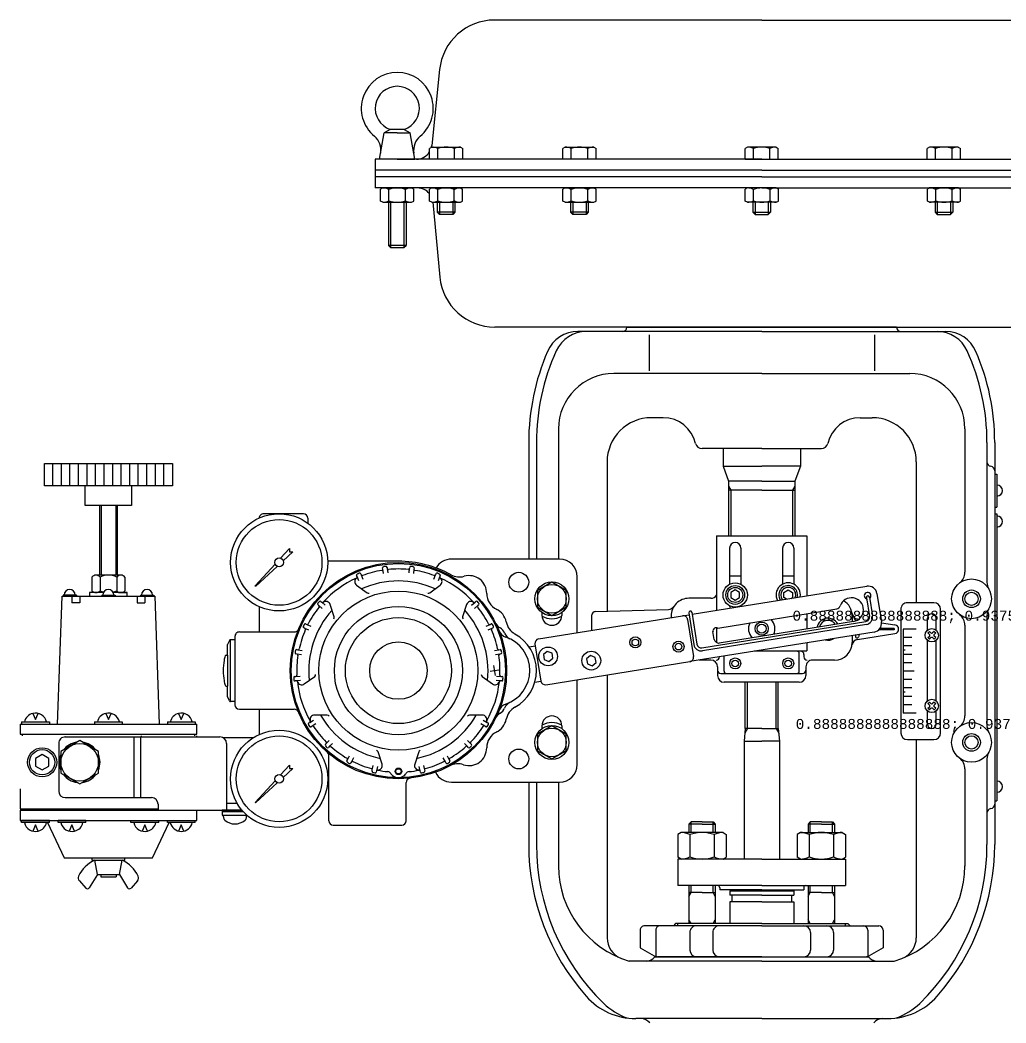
# Model space of a CAD drawing. Header units: millimetres. Extents: x -192235 to 515711, y 45168 to 947868.
# Drawn here: x 194078.7 to 194525.1, y 464499.5 to 464953.5 of the extents above; entities that cross this region are included whole.
import ezdxf

# ---------------------------------------------------------------- set-up
doc = ezdxf.new("R2010")
doc.units = ezdxf.units.MM
doc.header["$LTSCALE"] = 1000
doc.layers.add('YFM1P-短$0$M-CWTR-VAVE', color=2, linetype='Continuous')
doc.layers.add('YFM1P-短$0$M-PIPE-CHWR20', color=110, linetype='Continuous')
doc.styles.add('YFM1P-短$0$KANJI', font='MONOTXT', dxfattribs={"bigfont": 'BIGFONT'})

# ---------------------------------------------------------------- blocks, each defined once
blk = doc.blocks.new('YFM1P-短$0$0V100')
at = {"layer": 'YFM1P-短$0$M-CWTR-VAVE'}
for p, q in [((176, 677), (55.04, 677)), ((176, 677), (296.96, 677)), ((30.17, 654.57), (26.62, 620.28)), ((7.85, 627.51), (5.12, 626)), ((14.15, 627.51), (7.85, 627.51)), ((14.15, 627.51), (16.88, 626)), ((3, 614), (5.12, 626)), ((11, 626), (5.12, 626)), ((11, 626), (16.88, 626)), ((19, 614), (16.88, 626)), ((26.61, 619.5), (25.6, 618.92)), ((25.6, 614), (25.6, 618.92)), ((26.61, 619.5), (39.61, 619.5)), ((29.35, 614), (29.35, 618.86)), ((36.86, 614), (36.86, 618.86)), ((39.61, 619.5), (40.61, 618.92)), ((40.61, 614), (40.61, 618.92)), ((87, 619.5), (85.99, 618.92)), ((85.99, 614), (85.99, 618.92)), ((87, 619.5), (100, 619.5)), ((89.75, 614), (89.75, 618.86)), ((97.25, 614), (97.25, 618.86)), ((100, 619.5), (101.01, 618.92)), ((101.01, 614), (101.01, 618.92)), ((169.5, 619.5), (168.49, 618.92)), ((168.49, 614), (168.49, 618.92)), ((182.5, 619.5), (169.5, 619.5)), ((172.25, 614), (172.25, 618.86)), ((179.75, 614), (179.75, 618.86)), ((182.5, 619.5), (183.51, 618.92)), ((183.51, 614), (183.51, 618.92)), ((252, 619.5), (250.99, 618.92)), ((250.99, 614), (250.99, 618.92)), ((265, 619.5), (252, 619.5)), ((254.75, 614), (254.75, 618.86)), ((262.25, 614), (262.25, 618.86)), ((265, 619.5), (266.01, 618.92)), ((266.01, 614), (266.01, 618.92)), ((1, 614), (1, 609)), ((176, 614), (1, 614)), ((11, 614), (3, 614)), ((18.51, 614), (3.49, 614)), ((11, 614), (19, 614)), ((40.61, 614), (25.6, 614)), ((101.01, 614), (85.99, 614)), ((168.49, 614), (183.51, 614)), ((176, 614), (351, 614)), ((250.99, 614), (266.01, 614)), ((176, 609), (1, 609)), ((176, 609), (1, 609)), ((1, 609), (1, 606)), ((176, 609), (351, 609)), ((176, 609), (351, 609)), ((176, 606), (1, 606)), ((1, 606), (1, 601)), ((176, 606), (351, 606)), ((176, 601), (1, 601)), ((4.47, 601), (3.47, 600.42)), ((3.47, 595.08), (3.47, 600.42)), ((4.47, 601), (17.47, 601)), ((7.22, 595.14), (7.22, 600.36)), ((14.73, 595.14), (14.73, 600.36)), ((17.47, 601), (18.48, 600.42)), ((18.48, 595.08), (18.48, 600.42)), ((26.58, 601), (25.57, 600.42)), ((25.57, 595.08), (25.57, 600.42)), ((26.58, 601), (39.58, 601)), ((29.33, 595.14), (29.33, 600.36)), ((36.83, 595.14), (36.83, 600.36)), ((39.58, 601), (40.59, 600.42)), ((40.59, 595.08), (40.59, 600.42)), ((86.97, 601), (85.97, 600.42)), ((85.97, 595.08), (85.97, 600.42)), ((86.97, 601), (99.97, 601)), ((89.72, 595.14), (89.72, 600.36)), ((97.23, 595.14), (97.23, 600.36)), ((99.97, 601), (100.98, 600.42)), ((100.98, 595.08), (100.98, 600.42)), ((169.53, 601), (168.52, 600.42)), ((168.52, 595.08), (168.52, 600.42)), ((182.53, 601), (169.53, 601)), ((172.27, 595.14), (172.27, 600.36)), ((176, 601), (351, 601)), ((179.78, 595.14), (179.78, 600.36)), ((182.53, 601), (183.53, 600.42)), ((183.53, 595.08), (183.53, 600.42)), ((252.03, 601), (251.02, 600.42)), ((251.02, 595.08), (251.02, 600.42)), ((265.03, 601), (252.03, 601)), ((254.77, 595.14), (254.77, 600.36)), ((262.28, 595.14), (262.28, 600.36)), ((265.03, 601), (266.03, 600.42)), ((266.03, 595.08), (266.03, 600.42)), ((4.47, 594.5), (3.47, 595.08)), ((17.47, 594.5), (18.48, 595.08)), ((26.58, 594.5), (25.57, 595.08)), ((39.58, 594.5), (40.59, 595.08)), ((86.97, 594.5), (85.97, 595.08)), ((99.97, 594.5), (100.98, 595.08)), ((169.53, 594.5), (168.52, 595.08)), ((182.53, 594.5), (183.53, 595.08)), ((252.03, 594.5), (251.02, 595.08)), ((265.03, 594.5), (266.03, 595.08)), ((4.47, 594.5), (17.47, 594.5)), ((7, 594.5), (7, 575)), ((8, 594.5), (8, 574)), ((14, 594.5), (14, 574)), ((15, 594.5), (15, 575)), ((26.58, 594.5), (39.58, 594.5)), ((27.07, 594.5), (30.3, 560.63)), ((29.11, 594.5), (29.11, 590)), ((30.11, 594.5), (30.11, 589)), ((36.11, 594.5), (36.11, 589)), ((37.11, 594.5), (37.11, 590)), ((86.97, 594.5), (99.97, 594.5)), ((89.5, 594.5), (89.5, 590)), ((90.5, 594.5), (90.5, 589)), ((96.5, 594.5), (96.5, 589)), ((97.5, 594.5), (97.5, 590)), ((182.53, 594.5), (169.53, 594.5)), ((172, 594.5), (172, 590)), ((173, 594.5), (173, 589)), ((179, 594.5), (179, 589)), ((180, 594.5), (180, 590)), ((265.03, 594.5), (252.03, 594.5)), ((254.5, 594.5), (254.5, 590)), ((255.5, 594.5), (255.5, 589)), ((261.5, 594.5), (261.5, 589)), ((262.5, 594.5), (262.5, 590)), ((37.11, 590), (29.11, 590)), ((30.11, 589), (29.11, 590)), ((36.11, 589), (30.11, 589)), ((37.11, 590), (36.11, 589)), ((97.5, 590), (89.5, 590)), ((90.5, 589), (89.5, 590)), ((96.5, 589), (90.5, 589)), ((97.5, 590), (96.5, 589)), ((172, 590), (173, 589)), ((172, 590), (180, 590)), ((173, 589), (179, 589)), ((179, 589), (180, 590)), ((254.5, 590), (255.5, 589)), ((254.5, 590), (262.5, 590)), ((255.5, 589), (261.5, 589)), ((261.5, 589), (262.5, 590)), ((7, 575), (8, 574)), ((15, 575), (7, 575)), ((8, 574), (14, 574)), ((14, 574), (15, 575)), ((176, 538), (55.19, 538)), ((176, 536), (92.79, 536)), ((115, 538), (176, 538)), ((176, 538), (296.81, 538)), ((237, 538), (176, 538)), ((176, 536), (259.21, 536)), ((125, 534.5), (125, 518.24)), ((227, 534.5), (227, 518.24)), ((176, 517), (109, 517)), ((176, 517), (243, 517)), ((131.45, 497), (126, 497)), ((220.55, 497), (226, 497)), ((84, 492), (84, 433)), ((268, 492), (268, 427)), ((70.5, 485.82), (70.5, 433)), ((74, 485.82), (74, 433)), ((278, 485.82), (278, 422.48)), ((281.5, 485.82), (281.5, 303.74)), ((176, 483), (149, 483)), ((158.5, 483), (158.5, 475.12)), ((176, 483), (203, 483)), ((193.5, 483), (193.5, 475.12)), ((106, 477), (106, 409.44)), ((246, 477), (246, 413.25)), ((-148.8, 466.2), (-148.8, 476.2)), ((-148.8, 476.2), (-90.8, 476.2)), ((-144.93, 466.2), (-144.93, 476.2)), ((-141.06, 466.2), (-141.06, 476.2)), ((-137.2, 466.2), (-137.2, 476.2)), ((-133.33, 466.2), (-133.33, 476.2)), ((-129.46, 466.2), (-129.46, 476.2)), ((-125.6, 466.2), (-125.6, 476.2)), ((-121.73, 466.2), (-121.73, 476.2)), ((-117.86, 466.2), (-117.86, 476.2)), ((-114, 466.2), (-114, 476.2)), ((-110.13, 466.2), (-110.13, 476.2)), ((-106.26, 466.2), (-106.26, 476.2)), ((-102.4, 466.2), (-102.4, 476.2)), ((-98.53, 466.2), (-98.53, 476.2)), ((-94.66, 466.2), (-94.66, 476.2)), ((-90.8, 476.2), (-90.8, 466.2)), ((158.5, 475.12), (176, 475.12)), ((158.5, 475.12), (161, 468.25)), ((193.5, 475.12), (176, 475.12)), ((193.5, 475.12), (191, 468.25)), ((176, 468.25), (161, 468.25)), ((161, 468.25), (161, 443.5)), ((176, 468.25), (191, 468.25)), ((191, 468.25), (191, 443.5)), ((281.5, 471.5), (282.5, 471.5)), ((282.5, 471.5), (282.5, 456.5)), ((-130.3, 466.2), (-148.8, 466.2)), ((-130.3, 457.2), (-130.3, 466.2)), ((-109.3, 466.2), (-130.3, 466.2)), ((-90.8, 466.2), (-109.3, 466.2)), ((-109.3, 466.2), (-109.3, 457.2)), ((161, 465.98), (162, 464.25)), ((176, 464.25), (161, 464.25)), ((162, 464.25), (162, 443.5)), ((176, 464.25), (191, 464.25)), ((191, 465.98), (190, 464.25)), ((190, 464.25), (190, 443.5)), ((-109.3, 457.2), (-130.3, 457.2)), ((-123.8, 457.2), (-123.8, 425.7)), ((-123.12, 457.2), (-123.12, 425.7)), ((-116.47, 457.2), (-116.47, 425.7)), ((-115.8, 457.2), (-115.8, 425.7)), ((281.5, 456.5), (282.5, 456.5)), ((-31.5, 453.5), (-49.5, 453.5)), ((-29.5, 451.5), (-29.5, 449.25)), ((281.5, 453.5), (282.5, 453.5)), ((282.5, 453.5), (282.5, 323.5)), ((155.5, 443.5), (196.5, 443.5)), ((155.5, 443.5), (155.5, 409.77)), ((196.5, 443.5), (196.5, 416.36)), ((-41.82, 433.38), (-37.77, 437.76)), ((-36.24, 436.23), (-40.62, 432.18)), ((-37.77, 437.76), (-37.79, 436.21)), ((-37.79, 436.21), (-36.24, 436.23)), ((161.45, 438), (161.45, 421.62)), ((166.55, 438), (166.55, 421.62)), ((185.45, 438), (185.45, 421.62)), ((190.55, 438), (190.55, 421.62)), ((11.5, 432), (-20.51, 432)), ((84.5, 433), (35.5, 433)), ((-53.41, 420.83), (-44.32, 430.67)), ((-43.33, 429.68), (-53.17, 420.59)), ((4.44, 428.45), (4.37, 428.96)), ((4.7, 426.47), (4.44, 428.45)), ((6.36, 429.23), (6.42, 428.71)), ((6.42, 428.71), (6.69, 426.73)), ((16.31, 426.73), (16.58, 428.71)), ((16.58, 428.71), (16.64, 429.23)), ((18.56, 428.45), (18.3, 426.47)), ((18.63, 428.96), (18.56, 428.45)), ((-127.3, 424.82), (-127.3, 418.67)), ((-114.17, 425.7), (-125.42, 425.7)), ((-123.55, 424.82), (-123.55, 418.67)), ((-116.04, 424.82), (-116.04, 418.67)), ((-112.29, 424.82), (-112.29, 418.67)), ((-7.21, 425.06), (-7.41, 425.54)), ((-6.44, 423.21), (-7.21, 425.06)), ((-5.56, 426.3), (-5.36, 425.82)), ((-5.36, 425.82), (-4.6, 423.97)), ((27.6, 423.97), (28.36, 425.82)), ((28.36, 425.82), (28.56, 426.3)), ((30.21, 425.06), (29.45, 423.21)), ((30.41, 425.54), (30.21, 425.06)), ((81, 422.51), (74.5, 418.75)), ((87.5, 418.75), (81, 422.51)), ((92.5, 399.66), (92.5, 425)), ((166.55, 425.25), (161.45, 425.25)), ((190.55, 425.25), (185.45, 425.25)), ((-128.3, 417.8), (-128.3, 416.2)), ((-124.3, 417.8), (-128.3, 417.8)), ((-124.3, 417.8), (-128.3, 417.8)), ((-122.04, 417.8), (-125.42, 417.8)), ((-122.04, 417.8), (-124.3, 417.8)), ((-114.17, 417.8), (-117.55, 417.8)), ((-115.3, 417.8), (-117.55, 417.8)), ((-115.3, 417.8), (-111.3, 417.8)), ((-111.3, 417.8), (-115.3, 417.8)), ((-111.3, 416.2), (-111.3, 417.8)), ((-53.17, 420.59), (-53.41, 420.83)), ((-7.43, 421.14), (-2.7, 417.7)), ((25.7, 417.7), (30.43, 421.14)), ((74.5, 418.75), (74.5, 411.25)), ((87.5, 411.25), (87.5, 418.75)), ((144.49, 408.01), (223.58, 420.7)), ((164, 419.06), (162, 417.9)), ((162, 417.9), (162, 415.59)), ((166, 417.9), (164, 419.06)), ((166, 415.59), (166, 417.9)), ((186, 417.9), (188, 419.06)), ((186, 415.59), (186, 417.9)), ((188, 419.06), (190, 417.9)), ((190, 417.9), (190, 415.59)), ((-142.8, 358.3), (-140.8, 416.2)), ((-140.8, 416.2), (-119.8, 416.2)), ((-140.8, 416.2), (-119.8, 416.2)), ((-140.3, 416.7), (-140.3, 416.2)), ((-134.3, 416.7), (-140.3, 416.7)), ((-136.31, 416.2), (-136.31, 413.2)), ((-132.77, 413.2), (-136.31, 413.2)), ((-134.3, 416.7), (-134.3, 416.2)), ((-132.77, 416.2), (-132.77, 413.2)), ((-127.3, 416.2), (-119.8, 416.2)), ((-127.3, 416.2), (-119.8, 416.2)), ((-122.8, 416.7), (-122.8, 416.2)), ((-122.8, 416.7), (-116.8, 416.7)), ((-119.8, 416.2), (-112.3, 416.2)), ((-119.8, 416.2), (-112.3, 416.2)), ((-116.8, 416.7), (-116.8, 416.2)), ((-112.3, 416.2), (-98.8, 416.2)), ((-106.82, 416.2), (-106.82, 413.2)), ((-106.82, 413.2), (-103.28, 413.2)), ((-105.3, 416.7), (-99.3, 416.7)), ((-105.3, 416.7), (-105.3, 416.2)), ((-103.28, 416.2), (-103.28, 413.2)), ((-99.3, 416.7), (-99.3, 416.2)), ((-98.8, 416.2), (-96.8, 358.3)), ((-23.59, 413.78), (-23.19, 413.44)), ((-23.19, 413.44), (-21.67, 412.15)), ((44.67, 412.15), (46.19, 413.44)), ((46.19, 413.44), (46.59, 413.78)), ((153, 415.25), (143, 415.25)), ((162, 415.59), (164, 414.44)), ((164, 414.44), (166, 415.59)), ((187.25, 414.87), (186, 415.59)), ((189.32, 415.2), (190, 415.59)), ((223.42, 415.81), (223.21, 415.11)), ((223.4, 415.51), (224.76, 407.02)), ((224.78, 415.73), (226.14, 407.24)), ((228.16, 417.39), (230.22, 404.55)), ((254, 413.25), (242, 413.25)), ((-51.5, 411.43), (-51.5, 400)), ((-24.49, 411.92), (-24.89, 412.26)), ((-22.97, 410.62), (-24.49, 411.92)), ((-17.59, 406.88), (-19.4, 412.44)), ((42.4, 412.44), (40.59, 406.88)), ((47.49, 411.92), (45.97, 410.62)), ((47.89, 412.26), (47.49, 411.92)), ((74.5, 411.25), (81, 407.49)), ((76.5, 408.75), (76.5, 407.5)), ((81, 407.49), (87.5, 411.25)), ((85.5, 408.75), (85.5, 407.5)), ((100.94, 409.3), (133.84, 410.22)), ((142.96, 408.67), (145.28, 394.26)), ((144.35, 408.89), (146.66, 394.48)), ((156.12, 401.77), (210, 410.42)), ((239, 410.25), (239, 354.25)), ((257, 354.25), (257, 410.25)), ((74.98, 396.85), (140.14, 407.31)), ((99, 407.31), (99, 400.7)), ((135, 407.25), (135, 406.48)), ((140.18, 407.32), (143.11, 407.78)), ((142.44, 405.65), (145.13, 388.87)), ((148.95, 392.82), (223.16, 404.74)), ((217.6, 404.75), (156.81, 394.99)), ((196.5, 408.25), (196.5, 401.37)), ((217, 407.25), (217, 404.66)), ((219.42, 405.87), (219.96, 405.79)), ((230.26, 404.17), (236.31, 403.23)), ((251, 400.74), (251, 406.25)), ((255, 400.74), (255, 406.25)), ((278, 407.52), (278, 357.48)), ((-60.5, 400), (-35.62, 400)), ((-30.88, 401.6), (-31.35, 401.83)), ((-29.07, 400.74), (-30.88, 401.6)), ((-30.49, 403.64), (-30.02, 403.41)), ((-30.02, 403.41), (-28.21, 402.55)), ((51.21, 402.55), (53.02, 403.41)), ((53.88, 401.6), (52.07, 400.74)), ((53.02, 403.41), (53.49, 403.64)), ((54.35, 401.83), (53.88, 401.6)), ((226.91, 399.97), (143.47, 386.57)), ((223.42, 403.36), (149.17, 391.44)), ((154.52, 396.65), (153.94, 400.21)), ((155.5, 401.94), (155.5, 395.23)), ((236, 400.95), (229, 400.95)), ((236, 401.55), (229.49, 401.55)), ((236, 401.55), (236, 400.95)), ((240, 401.25), (240, 363.25)), ((246, 401.25), (240, 401.25)), ((251.23, 399.56), (251.94, 400.27)), ((251.23, 399.56), (251.94, 398.85)), ((251.94, 400.27), (252.65, 399.56)), ((254.06, 400.27), (253.35, 399.56)), ((254.06, 400.27), (254.77, 399.56)), ((254.77, 399.56), (254.06, 398.85)), ((268, 403), (268, 362)), ((-64.93, 396.2), (-65.8, 394.25)), ((-64.63, 396.12), (-64.63, 368.86)), ((-62.5, 396.5), (-64.47, 396.5)), ((-62.5, 398), (-62.5, 367)), ((-62.5, 396.5), (-62.5, 368.5)), ((196.5, 395.08), (196.5, 391.5)), ((217, 398.38), (217, 395.25)), ((218.63, 398.64), (218.45, 398.2)), ((219.42, 396.63), (236.31, 399.27)), ((220.1, 398.87), (219.8, 397.82)), ((244, 397.45), (240, 397.45)), ((251, 368.74), (251, 396.26)), ((251.23, 397.44), (251.94, 398.15)), ((251.94, 396.73), (251.23, 397.44)), ((251.94, 396.73), (252.65, 397.44)), ((254.06, 396.73), (253.35, 397.44)), ((254.77, 397.44), (254.06, 398.15)), ((254.77, 397.44), (254.06, 396.73)), ((255, 368.74), (255, 396.26)), ((-65.8, 389.5), (-65.8, 394.25)), ((-34.53, 392.05), (-34.01, 391.95)), ((-34.01, 391.95), (-32.05, 391.59)), ((55.05, 391.59), (57.02, 391.95)), ((57.02, 391.95), (57.53, 392.05)), ((73.48, 393.57), (70.75, 393.13)), ((73.32, 394.56), (76.02, 377.77)), ((78.92, 391.21), (77.13, 389.75)), ((81.08, 390.39), (78.92, 391.21)), ((194.5, 391.25), (172.61, 391.25)), ((174.16, 391.5), (196.5, 391.5)), ((244, 393.65), (240, 393.65)), ((241, 391.75), (240, 391.75)), ((-66.51, 389.5), (-65.8, 389.5)), ((-65.8, 389.5), (-65.8, 375.5)), ((-34.38, 389.99), (-34.89, 390.08)), ((-32.41, 389.62), (-34.38, 389.99)), ((57.38, 389.99), (55.42, 389.62)), ((57.89, 390.08), (57.38, 389.99)), ((77.13, 389.75), (77.5, 387.47)), ((77.5, 387.47), (79.65, 386.65)), ((78.31, 376.11), (143.47, 386.57)), ((79.65, 386.65), (81.45, 388.11)), ((81.45, 388.11), (81.08, 390.39)), ((98.47, 389.29), (96.68, 387.83)), ((96.68, 387.83), (97.05, 385.55)), ((100.63, 388.46), (98.47, 389.29)), ((99.21, 384.72), (101, 386.18)), ((101, 386.18), (100.63, 388.46)), ((153, 387.25), (147.69, 387.25)), ((159, 382.25), (159, 389.06)), ((193, 382.25), (193, 390.25)), ((195.13, 389.75), (195.13, 388.75)), ((209, 387.25), (199, 387.25)), ((244, 389.85), (240, 389.85)), ((244, 386.05), (240, 386.05)), ((53.06, 382.19), (56.99, 382.82)), ((54.63, 384.82), (55.35, 380.31)), ((97.05, 385.55), (99.21, 384.72)), ((156, 384.25), (156, 380.25)), ((196, 384.25), (196, 380.25)), ((245, 382.25), (240, 382.25)), ((-35.43, 379.81), (-34.91, 379.85)), ((-34.75, 377.86), (-35.27, 377.81)), ((-34.91, 379.85), (-32.92, 380.01)), ((-32.76, 378.01), (-34.75, 377.86)), ((-31.1, 376.44), (-26.37, 379.87)), ((49.37, 379.87), (54.1, 376.44)), ((57.75, 377.86), (55.76, 378.01)), ((55.92, 380.01), (57.91, 379.85)), ((58.27, 377.81), (57.75, 377.86)), ((57.91, 379.85), (58.43, 379.81)), ((73.28, 377.33), (76.02, 377.77)), ((92.5, 340), (92.5, 378.39)), ((106, 380.56), (106, 261.58)), ((157.5, 381.25), (194.5, 381.25)), ((193, 377.25), (159, 377.25)), ((168.5, 356.25), (168.5, 377.25)), ((169.5, 356.25), (169.5, 377.25)), ((182.5, 356.25), (182.5, 377.25)), ((183.5, 356.25), (183.5, 377.25)), ((244, 378.45), (240, 378.45)), ((-66.51, 375.5), (-65.8, 375.5)), ((-65.8, 370.75), (-65.8, 375.5)), ((244, 374.65), (240, 374.65)), ((241, 372.75), (240, 372.75)), ((-64.93, 368.8), (-65.8, 370.75)), ((-62.5, 368.5), (-64.47, 368.5)), ((-62.5, 368.5), (-64.47, 368.5)), ((244, 370.85), (240, 370.85)), ((251.23, 367.56), (251.94, 368.27)), ((251.94, 368.27), (252.65, 367.56)), ((254.06, 368.27), (253.35, 367.56)), ((254.06, 368.27), (254.77, 367.56)), ((-60.5, 365), (-35.62, 365)), ((-51.5, 365), (-51.5, 353.57)), ((244, 367.05), (240, 367.05)), ((246, 363.25), (240, 363.25)), ((251, 358.25), (251, 364.26)), ((251.23, 367.56), (251.94, 366.85)), ((251.23, 365.44), (251.94, 366.15)), ((251.94, 364.73), (251.23, 365.44)), ((251.94, 364.73), (252.65, 365.44)), ((254.06, 364.73), (253.35, 365.44)), ((254.77, 367.56), (254.06, 366.85)), ((254.77, 365.44), (254.06, 366.15)), ((254.77, 365.44), (254.06, 364.73)), ((255, 358.25), (255, 364.26)), ((-159.1, 359.3), (-159.1, 358.3)), ((-159.1, 359.3), (-157.8, 359.3)), ((-157.8, 359.3), (-147.8, 359.3)), ((-154.01, 363.15), (-152.8, 360.33)), ((-152.8, 360.33), (-151.58, 363.15)), ((-147.8, 359.3), (-146.5, 359.3)), ((-146.5, 359.3), (-146.5, 358.3)), ((-126.1, 359.3), (-126.1, 358.3)), ((-126.1, 359.3), (-124.8, 359.3)), ((-124.8, 359.3), (-114.8, 359.3)), ((-121.01, 363.15), (-119.8, 360.33)), ((-119.8, 360.33), (-118.58, 363.15)), ((-114.8, 359.3), (-113.5, 359.3)), ((-113.5, 359.3), (-113.5, 358.3)), ((-93.1, 359.3), (-93.1, 358.3)), ((-93.1, 359.3), (-91.8, 359.3)), ((-91.8, 359.3), (-81.8, 359.3)), ((-88.01, 363.15), (-86.8, 360.33)), ((-86.8, 360.33), (-85.58, 363.15)), ((-81.8, 359.3), (-80.5, 359.3)), ((-80.5, 359.3), (-80.5, 358.3)), ((-29.09, 358.8), (-28.65, 359.07)), ((-28.65, 359.07), (-26.95, 360.11)), ((-20.68, 362.36), (-26.53, 362.36)), ((49.53, 362.36), (43.68, 362.36)), ((49.95, 360.11), (51.65, 359.07)), ((51.65, 359.07), (52.09, 358.8)), ((-159.8, 358.3), (-159.8, 353.7)), ((-159.8, 358.3), (-79.8, 358.3)), ((-159.1, 358.3), (-146.5, 358.3)), ((-126.1, 358.3), (-113.5, 358.3)), ((-93.1, 358.3), (-80.5, 358.3)), ((-79.8, 353.7), (-79.8, 358.3)), ((-27.6, 357.36), (-28.05, 357.09)), ((-25.9, 358.41), (-27.6, 357.36)), ((50.6, 357.36), (48.9, 358.41)), ((51.05, 357.09), (50.6, 357.36)), ((81, 357.51), (74.5, 353.75)), ((76.5, 357.5), (76.5, 356.25)), ((87.5, 353.75), (81, 357.51)), ((85.5, 357.5), (85.5, 356.25)), ((168.5, 356.25), (168, 350.54)), ((169.5, 356.25), (168.32, 354.21)), ((176, 356.25), (168.5, 356.25)), ((176, 356.25), (183.5, 356.25)), ((182.5, 356.25), (183.68, 354.21)), ((183.5, 356.25), (184, 350.54)), ((-159.8, 353.7), (-79.8, 353.7)), ((-158.8, 353.7), (-158.8, 353)), ((-132.8, 350.81), (-141.3, 345.91)), ((-139.3, 352.5), (-69.3, 352.5)), ((-124.3, 345.91), (-132.8, 350.81)), ((-108.34, 352.5), (-108.34, 325)), ((-105.34, 352.5), (-105.34, 325)), ((-104.8, 352.5), (-104.8, 353)), ((-80.8, 353.7), (-80.8, 353)), ((-79.8, 352.5), (-79.8, 353)), ((-54.41, 352), (-67.64, 352)), ((-21.22, 349.48), (-19.84, 350.93)), ((42.84, 350.93), (44.22, 349.48)), ((74.5, 353.75), (74.5, 346.25)), ((87.5, 346.25), (87.5, 353.75)), ((168, 350.54), (176, 350.54)), ((168, 350.54), (168, 297.2)), ((184, 350.54), (176, 350.54)), ((184, 350.54), (184, 297.2)), ((242, 351.25), (254, 351.25)), ((246, 351.25), (246, 261.56)), ((-142.3, 349.5), (-142.3, 328)), ((-141.3, 345.91), (-141.3, 336.09)), ((-124.3, 336.09), (-124.3, 345.91)), ((-66.3, 349.5), (-66.3, 319.3)), ((-21.58, 349.1), (-21.22, 349.48)), ((-19.77, 348.1), (-20.12, 347.72)), ((-18.39, 349.55), (-19.77, 348.1)), ((4.1, 340.11), (2.29, 345.67)), ((20.71, 345.67), (18.9, 340.11)), ((42.77, 348.1), (41.39, 349.55)), ((43.12, 347.72), (42.77, 348.1)), ((44.22, 349.48), (44.58, 349.1)), ((74.5, 346.25), (81, 342.49)), ((81, 342.49), (87.5, 346.25)), ((-149.8, 344.46), (-152.8, 342.73)), ((-152.8, 342.73), (-152.8, 339.27)), ((-146.8, 342.73), (-149.8, 344.46)), ((-146.8, 339.27), (-146.8, 342.73)), ((-20, 314.5), (-20, 344.05)), ((-11.8, 341.68), (-11.55, 342.13)), ((-11.55, 342.13), (-10.6, 343.89)), ((-9.8, 341.18), (-10.05, 340.72)), ((-8.84, 342.94), (-9.8, 341.18)), ((32.8, 341.18), (31.84, 342.94)), ((33.05, 340.72), (32.8, 341.18)), ((33.6, 343.89), (34.55, 342.13)), ((34.55, 342.13), (34.8, 341.68)), ((278, 342.52), (278, 303.74)), ((-152.8, 339.27), (-149.8, 337.54)), ((-149.8, 337.54), (-146.8, 339.27)), ((-141.3, 336.09), (-132.8, 331.19)), ((-132.8, 331.19), (-124.3, 336.09)), ((-41.82, 335.38), (-37.77, 339.76)), ((-36.24, 338.23), (-40.62, 334.18)), ((-37.77, 339.76), (-37.79, 338.21)), ((-37.79, 338.21), (-36.24, 338.23)), ((-0.44, 337.03), (-0.32, 337.54)), ((-0.32, 337.54), (0.15, 339.48)), ((1.62, 337.07), (1.5, 336.57)), ((2.09, 339.02), (1.62, 337.07)), ((21.38, 337.07), (20.91, 339.02)), ((21.5, 336.57), (21.38, 337.07)), ((22.85, 339.48), (23.32, 337.54)), ((23.32, 337.54), (23.44, 337.03)), ((268, 338), (268, 294.04)), ((-53.41, 322.83), (-44.32, 332.67)), ((-43.33, 331.68), (-53.17, 322.59)), ((15, 314.5), (15, 331.8)), ((35.5, 332), (84.5, 332)), ((70.5, 332), (70.5, 303.74)), ((74, 332), (74, 303.74)), ((84, 332), (84, 294.04)), ((-159.8, 329), (-159.8, 320)), ((-139.3, 325), (-100.3, 325)), ((-66.3, 322.5), (-61.55, 322.5)), ((-53.17, 322.59), (-53.41, 322.83)), ((281.5, 323.5), (282.5, 323.5)), ((-159.8, 320), (-158.8, 320)), ((-159.8, 319.3), (-158.8, 319.3)), ((-159.8, 319.3), (-159.8, 314.7)), ((-158.8, 320), (-158.8, 319.3)), ((-158.8, 320), (-97.3, 320)), ((-158.8, 319.3), (-97.3, 319.3)), ((-97.3, 322), (-97.3, 319.3)), ((-97.3, 319.3), (-59.47, 319.3)), ((-79.8, 314.7), (-79.8, 319.3)), ((-59.3, 319.3), (-68.25, 319.3)), ((-68.25, 319.3), (-68.25, 318.5)), ((-58.59, 318.5), (-68.25, 318.5)), ((-68.25, 318.5), (-68.25, 317)), ((-159.8, 314.7), (-156.88, 314.7)), ((-146.5, 314.7), (-159.1, 314.7)), ((-159.1, 313.7), (-159.1, 314.7)), ((-157.8, 313.7), (-159.1, 313.7)), ((-146.5, 313.7), (-157.8, 313.7)), ((-156.88, 314.7), (-147.8, 314.7)), ((-147.8, 314.7), (-79.8, 314.7)), ((-147.33, 313.7), (-147.8, 313.7)), ((-147.33, 313.7), (-139.8, 297.7)), ((-146.5, 313.7), (-146.5, 314.7)), ((-143.3, 314.7), (-140.38, 314.7)), ((-142.6, 313.7), (-142.6, 314.7)), ((-130, 314.7), (-142.6, 314.7)), ((-141.3, 313.7), (-142.6, 313.7)), ((-131.3, 313.7), (-141.3, 313.7)), ((-140.38, 314.7), (-131.3, 314.7)), ((-130, 313.7), (-131.3, 313.7)), ((-130, 313.7), (-130, 314.7)), ((-109.6, 313.7), (-109.6, 314.7)), ((-108.3, 313.7), (-109.6, 313.7)), ((-98.3, 313.7), (-108.3, 313.7)), ((-99.8, 297.7), (-92.27, 313.7)), ((-97, 313.7), (-98.3, 313.7)), ((-97, 313.7), (-97, 314.7)), ((-93.1, 313.7), (-93.1, 314.7)), ((-91.8, 313.7), (-93.1, 313.7)), ((-81.8, 313.7), (-91.8, 313.7)), ((-80.5, 313.7), (-81.8, 313.7)), ((-80.5, 313.7), (-80.5, 314.7)), ((-68.25, 317), (-57.05, 317)), ((-67.75, 316.32), (-67.75, 317)), ((-57.25, 316.32), (-57.25, 316.97)), ((144, 314), (143, 313)), ((144, 309.2), (144, 314)), ((149, 314), (144, 314)), ((149, 314), (154, 314)), ((154, 309.2), (154, 314)), ((154, 314), (155, 313)), ((198, 314), (197, 313)), ((198, 309.2), (198, 314)), ((203, 314), (198, 314)), ((203, 314), (208, 314)), ((208, 309.2), (208, 314)), ((208, 314), (209, 313)), ((-152.8, 312.67), (-154.01, 309.85)), ((-151.58, 309.85), (-152.8, 312.67)), ((-136.3, 312.67), (-137.51, 309.85)), ((-135.08, 309.85), (-136.3, 312.67)), ((-103.3, 312.67), (-104.51, 309.85)), ((-102.08, 309.85), (-103.3, 312.67)), ((-86.8, 312.67), (-88.01, 309.85)), ((-85.58, 309.85), (-86.8, 312.67)), ((-18, 312.5), (13, 312.5)), ((139.5, 309.2), (138.03, 308.35)), ((158.5, 309.2), (139.5, 309.2)), ((143, 313), (143, 309.2)), ((149, 313), (143, 313)), ((149, 313), (155, 313)), ((155, 313), (155, 309.2)), ((158.5, 309.2), (159.97, 308.35)), ((193.5, 309.2), (192.03, 308.35)), ((193.5, 309.2), (212.5, 309.2)), ((197, 313), (197, 309.2)), ((203, 313), (197, 313)), ((203, 313), (209, 313)), ((209, 313), (209, 309.2)), ((212.5, 309.2), (213.97, 308.35)), ((138.03, 308.35), (138.03, 298.05)), ((143.52, 308.26), (143.52, 298.14)), ((154.48, 308.26), (154.48, 298.14)), ((159.97, 308.35), (159.97, 298.05)), ((192.03, 308.35), (192.03, 298.05)), ((197.52, 308.26), (197.52, 298.14)), ((208.48, 308.26), (208.48, 298.14)), ((213.97, 308.35), (213.97, 298.05)), ((-139.8, 297.7), (-119.8, 297.7)), ((-127.3, 297.7), (-119.8, 297.7)), ((-127.3, 297.7), (-127.3, 296.7)), ((-127.3, 297.7), (-119.8, 297.7)), ((-127.3, 297.7), (-127.3, 296.7)), ((-127.3, 296.7), (-121.3, 296.7)), ((-127.3, 296.7), (-126, 296.7)), ((-124.8, 290.2), (-126, 296.7)), ((-126, 296.7), (-121.3, 296.7)), ((-121.3, 296.7), (-119.8, 296.7)), ((-121.3, 296.7), (-119.8, 296.7)), ((-119.8, 297.7), (-99.8, 297.7)), ((-119.8, 297.7), (-112.3, 297.7)), ((-119.8, 297.7), (-112.3, 297.7)), ((-119.8, 296.7), (-118.3, 296.7)), ((-119.8, 296.7), (-118.3, 296.7)), ((-118.3, 296.7), (-112.3, 296.7)), ((-118.3, 296.7), (-113.6, 296.7)), ((-114.8, 290.2), (-113.6, 296.7)), ((-113.6, 296.7), (-112.3, 296.7)), ((-112.3, 296.7), (-112.3, 297.7)), ((-112.3, 296.7), (-112.3, 297.7)), ((176, 297.2), (138, 297.2)), ((138, 297.2), (138, 285.2)), ((139.5, 297.2), (138.03, 298.05)), ((158.5, 297.2), (139.5, 297.2)), ((158.5, 297.2), (159.97, 298.05)), ((176, 297.2), (214, 297.2)), ((193.5, 297.2), (192.03, 298.05)), ((193.5, 297.2), (212.5, 297.2)), ((212.5, 297.2), (213.97, 298.05)), ((214, 297.2), (214, 285.2)), ((-132.95, 287.27), (-130.05, 284.05)), ((-124.8, 290.2), (-128.45, 284.2)), ((-124.8, 290.2), (-119.8, 290.2)), ((-123.3, 290.2), (-123.3, 289.2)), ((-123.3, 289.2), (-119.8, 289.2)), ((-119.8, 290.2), (-114.8, 290.2)), ((-119.8, 289.2), (-116.3, 289.2)), ((-116.3, 290.2), (-116.3, 289.2)), ((-114.8, 290.2), (-111.14, 284.2)), ((-106.64, 287.27), (-109.54, 284.05)), ((176, 285.2), (138, 285.2)), ((143, 285.2), (143, 268)), ((149, 282), (143, 282)), ((143, 280.27), (144, 282)), ((144, 282), (144, 285.2)), ((149, 282), (155, 282)), ((154, 282), (154, 285.2)), ((155, 280.27), (154, 282)), ((155, 285.2), (155, 268)), ((157, 284.2), (157, 283.2)), ((176, 283.2), (157, 283.2)), ((162.19, 283.2), (161.5, 282.8)), ((161.5, 282.8), (161.5, 280.8)), ((161.5, 282.8), (190.5, 282.8)), ((176, 285.2), (214, 285.2)), ((176, 283.2), (195, 283.2)), ((189.81, 283.2), (190.5, 282.8)), ((190.5, 282.8), (190.5, 280.8)), ((195, 284.2), (195, 283.2)), ((197, 285.2), (197, 268)), ((203, 282), (197, 282)), ((197, 280.27), (198, 282)), ((198, 282), (198, 285.2)), ((203, 282), (209, 282)), ((208, 282), (208, 285.2)), ((209, 280.27), (208, 282)), ((209, 285.2), (209, 268)), ((176, 280.8), (161.5, 280.8)), ((161.5, 277.8), (161.5, 268)), ((176, 277.8), (161.5, 277.8)), ((162.5, 280.8), (162.5, 277.8)), ((176, 280.8), (190.5, 280.8)), ((176, 277.8), (190.5, 277.8)), ((189.5, 280.8), (189.5, 277.8)), ((190.5, 277.8), (190.5, 268)), ((137, 268), (136, 267)), ((176, 268), (137, 268)), ((138, 267), (138, 268)), ((144, 268), (143, 269.73)), ((154, 268), (155, 269.73)), ((176, 268), (215, 268)), ((198, 268), (197, 269.73)), ((208, 268), (209, 269.73)), ((214, 267), (214, 268)), ((215, 268), (216, 267)), ((121, 265), (121, 257.04)), ((176, 267), (123, 267)), ((128, 265), (128, 253.11)), ((143.47, 264), (143.47, 256)), ((153.86, 264), (153.86, 256)), ((176, 267), (229, 267)), ((198.14, 264), (198.14, 256)), ((208.53, 264), (208.53, 256)), ((224, 265), (224, 253.11)), ((231, 265), (231, 257.04)), ((121, 257.04), (127.3, 253.4)), ((231, 257.04), (224.7, 253.4)), ((176, 251), (115.97, 251)), ((127.68, 253), (224.32, 253)), ((176, 253), (128.8, 253)), ((176, 253), (223.2, 253)), ((176, 251), (236.03, 251)), ((176, 225), (118.98, 225)), ((176, 225), (233.01, 225))]:
    blk.add_line(p, q, dxfattribs=at)
for centre, radius in [((-42.5, 431.5), 22), ((-42.5, 431.5), 19.4), ((-42.5, 431.5), 2), ((11.5, 382.5), 49), ((11.5, 382.5), 48.5), ((66, 422.5), 4.5), ((81, 415), 7.7), ((164, 416.75), 5.5), ((271, 415), 9), ((11.5, 382.5), 36), ((81, 415), 6.5), ((164, 416.75), 4.25), ((164, 416.75), 3.41), ((271, 415), 4), ((271, 415), 3), ((11.5, 382.5), 29), ((11.5, 382.5), 24), ((176, 401.5), 3), ((176, 401.5), 2), ((253, 398.5), 3), ((11.5, 382.5), 13), ((118.78, 395.27), 2.5), ((118.78, 395.27), 1.5), ((138.33, 393.35), 2.5), ((79.29, 388.93), 4.25), ((98.84, 387.01), 4.25), ((138.33, 393.35), 1.5), ((164, 385.75), 2.5), ((164, 385.75), 1.5), ((188, 385.75), 2.5), ((188, 385.75), 1.5), ((253, 366.5), 3), ((271, 350), 9), ((-42.5, 333.5), 22), ((81, 350), 7.7), ((81, 350), 6.5), ((-42.5, 333.5), 19.4), ((271, 350), 4), ((271, 350), 3), ((-149.8, 341), 6.58), ((-149.8, 341), 5.72), ((-132.8, 341), 8.5), ((66, 342.5), 4.5), ((11.5, 336.9), 1.5), ((11.5, 336.9), 1.2), ((-42.5, 333.5), 2)]:
    blk.add_circle(centre, radius, dxfattribs=at)
for centre, radius, start, end in [((55.04, 652), 25, 90, 174.0939), ((11, 637), 16.3, 309.2799, 230.7201), ((11, 637), 10, 288.3608, 251.6392), ((-4.38, 618.19), 8, 350.0001, 50.7201), ((26.39, 618.19), 8, 129.2799, 189.9999), ((19.66, 621), 7, 347.0236, 354.0939), ((26.61, 613.32), 6.18, 63.619, 90), ((33.11, 608.24), 11.26, 70.5288, 109.4712), ((39.61, 613.32), 6.18, 90, 116.381), ((87, 613.32), 6.18, 63.619, 90), ((93.5, 608.24), 11.26, 70.5288, 109.4712), ((100, 613.32), 6.18, 90, 116.381), ((169.5, 613.32), 6.18, 63.619, 90), ((176, 608.24), 11.26, 70.5288, 109.4712), ((182.5, 613.32), 6.18, 90, 116.381), ((252, 613.32), 6.18, 63.619, 90), ((258.5, 608.24), 11.26, 70.5288, 109.4712), ((265, 613.32), 6.18, 90, 116.381), ((19.66, 621), 7, 270, 328.0595), ((4.47, 594.82), 6.18, 63.619, 90), ((10.97, 589.74), 11.26, 70.5288, 109.4712), ((17.47, 594.82), 6.18, 90, 116.381), ((20.09, 594), 7, 38.4006, 90), ((26.58, 594.82), 6.18, 63.619, 90), ((33.08, 589.74), 11.26, 70.5288, 109.4712), ((39.58, 594.82), 6.18, 90, 116.381), ((86.97, 594.82), 6.18, 63.619, 90), ((93.47, 589.74), 11.26, 70.5288, 109.4712), ((99.97, 594.82), 6.18, 90, 116.381), ((169.53, 594.82), 6.18, 63.619, 90), ((176.03, 589.74), 11.26, 70.5288, 109.4712), ((182.53, 594.82), 6.18, 90, 116.381), ((252.03, 594.82), 6.18, 63.619, 90), ((258.53, 589.74), 11.26, 70.5288, 109.4712), ((265.03, 594.82), 6.18, 90, 116.381), ((4.47, 600.68), 6.18, 270, 296.381), ((10.97, 605.76), 11.26, 250.5288, 289.4712), ((17.47, 600.68), 6.18, 243.619, 270), ((26.58, 600.68), 6.18, 270, 296.381), ((33.08, 605.76), 11.26, 250.5288, 289.4712), ((39.58, 600.68), 6.18, 243.619, 270), ((86.97, 600.68), 6.18, 270, 296.381), ((93.47, 605.76), 11.26, 250.5288, 289.4712), ((99.97, 600.68), 6.18, 243.619, 270), ((169.53, 600.68), 6.18, 270, 296.381), ((176.03, 605.76), 11.26, 250.5288, 289.4712), ((182.53, 600.68), 6.18, 243.619, 270), ((252.03, 600.68), 6.18, 270, 296.381), ((258.53, 605.76), 11.26, 250.5288, 289.4712), ((265.03, 600.68), 6.18, 243.619, 270), ((55.19, 563), 25, 185.4403, 270), ((92.79, 521), 15, 90, 156.5791), ((96.62, 521), 15, 90, 155.5531), ((113, 538), 2, 270, 0), ((239, 538), 2, 180, 270), ((255.38, 521), 15, 24.4469, 90), ((259.21, 521), 15, 23.4209, 90), ((174, 485.82), 103.5, 156.5791, 180), ((174, 485.82), 100, 155.5531, 180), ((178, 485.82), 100, 0, 24.4469), ((178, 485.82), 103.5, 0, 23.4209), ((109, 492), 25, 90, 180), ((243, 492), 25, 0, 90), ((126, 477), 20, 90, 180), ((131.45, 482), 15, 12.8396, 90), ((220.55, 482), 15, 90, 167.1604), ((226, 477), 20, 0, 90), ((149, 486), 3, 192.8396, 270), ((203, 486), 3, 270, 347.1604), ((280, 476.97), 2, 180, 262.8192), ((279.5, 473), 2, 0, 82.8192), ((282.5, 464), 2.5, 270, 90), ((-49.5, 451.5), 2, 90, 180), ((-31.5, 451.5), 2, 0, 90), ((282.5, 450), 2.5, 270, 90), ((164, 438), 2.55, 0, 180), ((188, 438), 2.55, 0, 180), ((11.5, 382.5), 49.5, 61.2328, 90), ((35.5, 425), 8, 90, 150.2529), ((84.5, 425), 8, 0, 90), ((11.5, 382.5), 46, 99.3486, 110.6514), ((3.95, 428.38), 0.5, 279.3486, 7.5), ((4.87, 429.03), 0.5, 98.1095, 187.5), ((11.5, 382.5), 47.5, 96.8905, 98.1095), ((5.86, 429.16), 0.5, 7.5, 96.8905), ((6.92, 428.77), 0.5, 187.5, 275.6514), ((11.5, 382.5), 46, 84.3486, 95.6514), ((16.08, 428.77), 0.5, 264.3486, 352.5), ((17.14, 429.16), 0.5, 83.1095, 172.5), ((11.5, 382.5), 47.5, 81.8905, 83.1095), ((18.13, 429.03), 0.5, 352.5, 81.8905), ((19.05, 428.38), 0.5, 172.5, 260.6514), ((11.5, 382.5), 46, 69.3486, 80.6514), ((262, 427), 6, 306.8699, 0), ((-125.42, 423.25), 2.45, 40, 140), ((-119.8, 417.21), 8.49, 63.7515, 116.2485), ((-114.17, 423.25), 2.45, 40, 140), ((11.5, 382.5), 46, 114.3486, 137.6514), ((-6.25, 422.76), 2, 124.119, 234), ((-7.67, 424.86), 0.5, 294.3486, 22.5), ((-6.95, 425.73), 0.5, 113.1095, 202.5), ((-7.66, 424.83), 0.5, 304.119, 22.5), ((11.5, 382.5), 47.5, 111.8905, 113.1095), ((-6.02, 426.11), 0.5, 22.5, 111.8905), ((-4.9, 426.01), 0.5, 202.5, 290.6514), ((11.5, 382.5), 40.59, 65.7355, 114.2645), ((27.9, 426.01), 0.5, 249.3486, 337.5), ((29.02, 426.11), 0.5, 68.1095, 157.5), ((11.5, 382.5), 47.5, 66.8905, 68.1095), ((29.95, 425.73), 0.5, 337.5, 66.8905), ((30.66, 424.83), 0.5, 157.5, 235.881), ((30.67, 424.86), 0.5, 157.5, 245.6514), ((29.25, 422.76), 2, 306, 55.881), ((11.5, 382.5), 46, 42.3486, 65.6514), ((39.17, 432.9), 8, 241.2328, 285.6942), ((43.5, 417.5), 8, 359.5978, 105.6942), ((188, 416.75), 5.5, 350.7151, 207.5251), ((284, 422.48), 6, 180, 209.9264), ((-137.3, 416.7), 2.5, 0, 180), ((-125.42, 420.25), 2.45, 220, 320), ((-119.8, 426.29), 8.49, 243.7515, 255.7003), ((-119.8, 416.7), 2.5, 0, 180), ((-119.8, 426.29), 8.49, 284.2997, 296.2485), ((-114.17, 420.25), 2.45, 220, 320), ((-102.3, 416.7), 2.5, 0, 180), ((-2.11, 418.51), 1, 234, 290.7053), ((25.11, 418.51), 1, 249.2947, 306), ((188, 416.75), 4.25, 345.0036, 213.2366), ((188, 416.75), 3.41, 338.4834, 219.7568), ((223.96, 416.41), 1.5, 99.1194, 251.3012), ((224.21, 416.75), 4, 9.1196, 99.1196), ((223.96, 416.41), 1.5, 306.938, 99.1194), ((11.5, 382.5), 47.5, 138.8905, 140.1095), ((-23.91, 413.4), 0.5, 49.5, 138.8905), ((-22.87, 413.82), 0.5, 229.5, 317.6514), ((-22.84, 413.8), 0.5, 229.5, 307.881), ((-21.3, 411.83), 2, 18, 127.881), ((11.5, 382.5), 37.4, 70.026, 70.0314), ((44.3, 411.83), 2, 52.119, 162), ((45.87, 413.82), 0.5, 222.3486, 310.5), ((45.84, 413.8), 0.5, 232.119, 310.5), ((46.91, 413.4), 0.5, 41.1095, 130.5), ((11.5, 382.5), 47.5, 39.8905, 41.1095), ((59.5, 417.39), 8, 179.5978, 244.0571), ((143, 407.25), 8, 90, 180), ((153, 418.25), 3, 270, 326.4427), ((216.67, 410.07), 5.4, 279.1194, 161.7671), ((209, 407.25), 8, 0, 59.1832), ((224.09, 415.62), 0.7, 9.1194, 189.1194), ((242, 410.25), 3, 90, 180), ((254, 410.25), 3, 0, 90), ((11.5, 382.5), 46, 141.3486, 152.6514), ((11.5, 382.5), 40.59, 137.7355, 186.2645), ((-24.56, 412.64), 0.5, 140.1095, 229.5), ((-24.81, 411.54), 0.5, 321.3486, 49.5), ((11.5, 382.5), 40.59, 353.7355, 42.2645), ((47.81, 411.54), 0.5, 130.5, 218.6514), ((11.5, 382.5), 46, 27.3486, 38.6514), ((47.56, 412.64), 0.5, 310.5, 39.8905), ((52.5, 403), 8, 10.9878, 66.0323), ((101, 407.31), 2, 91.5911, 180), ((133.76, 413.22), 3, 271.5911, 327.1511), ((143.66, 408.78), 0.7, 9.1194, 189.1194), ((164, 412), 2.55, 182.801, 208.6074), ((164, 412), 2.55, 349.6328, 357.199), ((209.64, 412.39), 2, 279.1194, 341.767), ((284, 407.52), 6, 150.0736, 180), ((-18.54, 406.57), 1, 321.2947, 18), ((41.54, 406.57), 1, 162, 218.7053), ((68.21, 406.05), 8, 190.9878, 240.7162), ((81, 407.5), 4.5, 180, 0), ((81, 415), 9, 240.0739, 299.9268), ((140.46, 405.33), 2, 9.12, 99.12), ((176, 401.5), 6, 154.3892, 223.4312), ((176, 401.5), 6, 334.8095, 43.8497), ((206, 401.25), 5, 28.0286, 170.2117), ((206, 401.25), 4, 33.0157, 165.2245), ((219.89, 408.83), 3, 188.2831, 261.0991), ((222.79, 406.7), 2, 279.1192, 9.1194), ((222.79, 406.7), 3.4, 279.1192, 9.1194), ((226.27, 403.92), 4, 279.1196, 9.1196), ((253, 406.25), 2, 0, 180), ((262, 403), 6, 0, 53.1301), ((-60.5, 398), 2, 90, 180), ((-35.62, 402), 2, 270, 337.5205), ((11.5, 382.5), 46, 156.3486, 167.6514), ((-31.13, 402.28), 0.5, 155.1095, 244.5), ((11.5, 382.5), 47.5, 153.8905, 155.1095), ((-30.7, 403.18), 0.5, 64.5, 153.8905), ((-31.09, 401.15), 0.5, 336.3486, 64.5), ((-29.8, 403.86), 0.5, 244.5, 332.6514), ((52.8, 403.86), 0.5, 207.3486, 295.5), ((53.7, 403.18), 0.5, 26.1095, 115.5), ((54.09, 401.15), 0.5, 115.5, 203.6514), ((11.5, 382.5), 46, 12.3486, 23.6514), ((11.5, 382.5), 47.5, 24.8905, 26.1095), ((54.14, 402.28), 0.5, 295.5, 24.8905), ((60.06, 406.13), 5, 205.9472, 239.6243), ((61.7, 402.4), 5, 201.6278, 251.3996), ((55, 397.5), 5, 22.7472, 59.6243), ((155.43, 400.44), 1.5, 62.2495, 189.1194), ((236, 401.25), 2, 278.9009, 81.0991), ((253, 399.91), 0.5, 224.9997, 315.0003), ((-64.47, 396), 0.5, 90, 156.0533), ((64.22, 401.37), 5, 202.7473, 243.9502), ((55, 382.5), 16, 288.6004, 71.3996), ((55, 382.5), 19, 0, 60.7162), ((75.3, 394.87), 2, 99.12, 189.12), ((156.49, 396.97), 2, 189.1194, 279.1195), ((206, 401.25), 5, 255.5019, 302.7374), ((209, 395.25), 8, 270, 0), ((219.89, 393.67), 3, 98.9009, 171.7169), ((219.13, 398.01), 0.7, 164.1303, 344.616), ((251.59, 398.5), 0.5, 314.9997, 45.0003), ((253, 397.09), 0.5, 44.9997, 135.0003), ((254.41, 398.5), 0.5, 134.9997, 225.0003), ((-34.8, 390.57), 0.5, 170.1095, 259.5), ((11.5, 382.5), 47.5, 168.8905, 170.1095), ((-34.62, 391.56), 0.5, 79.5, 168.8905), ((-33.92, 392.44), 0.5, 259.5, 347.6514), ((56.92, 392.44), 0.5, 192.3486, 280.5), ((57.62, 391.56), 0.5, 11.1095, 100.5), ((57.8, 390.57), 0.5, 280.5, 9.8905), ((11.5, 382.5), 47.5, 9.8905, 11.1095), ((148.63, 394.8), 3.4, 189.1194, 279.1192), ((148.63, 394.8), 2, 189.1194, 279.1192), ((192, 390.25), 1, 0, 90), ((193.63, 389.75), 1.5, 0, 90), ((-40.13, 382.5), 27.67, 170.3917, 189.6083), ((-40.13, 382.5), 27.67, 170.3917, 189.6083), ((-40.13, 382.5), 27.67, 166.1598, 170.3917), ((-66.51, 389), 0.5, 90, 166.1598), ((11.5, 382.5), 46, 171.3486, 182.6514), ((-34.47, 389.49), 0.5, 351.3486, 79.5), ((57.47, 389.49), 0.5, 100.5, 188.6514), ((11.5, 382.5), 46, 357.3486, 8.6514), ((143.16, 388.55), 2, 279.12, 9.12), ((153, 384.25), 3, 0, 90), ((155.37, 388.75), 1.5, 270, 0), ((196.63, 388.75), 1.5, 180, 270), ((199, 384.25), 3, 90, 180), ((55, 382.5), 19, 299.2838, 0), ((157.5, 382.75), 1.5, 180, 270), ((160, 382.25), 1, 180, 270), ((192, 382.25), 1, 270, 0), ((194.5, 382.75), 1.5, 270, 0), ((-40.13, 382.5), 27.67, 189.6083, 193.8402), ((-35.39, 379.31), 0.5, 94.5, 183.8905), ((11.5, 382.5), 47.5, 183.8905, 185.1095), ((-35.31, 378.31), 0.5, 185.1095, 274.5), ((-34.95, 380.35), 0.5, 274.5, 2.6514), ((-34.71, 377.36), 0.5, 6.3486, 94.5), ((-34.68, 377.36), 0.5, 16.119, 94.5), ((11.5, 382.5), 46, 186.3486, 209.6514), ((-32.27, 378.06), 2, 196.119, 306), ((-26.96, 380.68), 1, 306, 2.7053), ((49.96, 380.68), 1, 177.2947, 234), ((11.5, 382.5), 46, 330.3486, 353.6514), ((55.28, 378.06), 2, 234, 343.881), ((57.68, 377.36), 0.5, 85.5, 163.881), ((57.71, 377.36), 0.5, 85.5, 173.6514), ((57.95, 380.35), 0.5, 177.3486, 265.5), ((58.31, 378.31), 0.5, 265.5, 354.8905), ((58.39, 379.31), 0.5, 356.1095, 85.5), ((11.5, 382.5), 47.5, 354.8905, 356.1095), ((77.99, 378.09), 2, 189.12, 279.12), ((159, 380.25), 3, 180, 270), ((193, 380.25), 3, 270, 0), ((-66.51, 376), 0.5, 193.8402, 270), ((-64.47, 369), 0.5, 203.9467, 270), ((64.22, 363.63), 5, 116.0498, 157.2527), ((-152.8, 358.17), 5.12, 12.6804, 103.7551), ((-119.8, 358.17), 5.12, 12.6804, 103.7551), ((-86.8, 358.17), 5.12, 12.6804, 103.7551), ((-60.5, 367), 2, 180, 270), ((-35.62, 363), 2, 22.4795, 90), ((61.7, 362.6), 5, 108.6004, 158.3722), ((55, 367.5), 5, 300.3757, 337.2527), ((68.21, 358.95), 8, 119.2838, 169.0122), ((251.59, 366.5), 0.5, 314.9997, 45.0003), ((253, 367.91), 0.5, 224.9997, 315.0003), ((253, 365.09), 0.5, 44.9997, 135.0003), ((254.41, 366.5), 0.5, 134.9997, 225.0003), ((-152.8, 358.17), 5.12, 103.7551, 167.3196), ((-119.8, 358.17), 5.12, 103.7551, 167.3196), ((-86.8, 358.17), 5.12, 103.7551, 167.3196), ((-28.83, 358.37), 0.5, 121.5, 210.8905), ((-28.91, 359.49), 0.5, 301.5, 29.6514), ((-28.88, 359.52), 0.5, 301.5, 19.881), ((-26.53, 360.36), 2, 90, 199.881), ((11.5, 382.5), 40.59, 209.7355, 258.2645), ((-20.68, 361.36), 1, 33.2947, 90), ((11.5, 382.5), 40.59, 281.7355, 330.2645), ((43.68, 361.36), 1, 90, 146.7053), ((49.53, 360.36), 2, 340.119, 90), ((51.88, 359.52), 0.5, 160.119, 238.5), ((51.91, 359.49), 0.5, 150.3486, 238.5), ((51.83, 358.37), 0.5, 329.1095, 58.5), ((60.06, 358.87), 5, 120.3757, 154.0528), ((52.5, 362), 8, 293.9677, 349.0122), ((81, 357.5), 4.5, 0, 180), ((81, 350), 9, 60.0732, 119.9261), ((262, 362), 6, 306.8699, 0), ((11.5, 382.5), 47.5, 210.8905, 212.1095), ((-28.31, 357.52), 0.5, 212.1095, 301.5), ((-27.34, 356.94), 0.5, 33.3486, 121.5), ((11.5, 382.5), 46, 213.3486, 224.6514), ((11.5, 382.5), 46, 315.3486, 326.6514), ((50.34, 356.94), 0.5, 58.5, 146.6514), ((51.31, 357.52), 0.5, 238.5, 327.8905), ((59.5, 347.61), 8, 115.9429, 180.4022), ((11.5, 382.5), 47.5, 327.8905, 329.1095), ((242, 354.25), 3, 180, 270), ((253, 358.25), 2, 180, 0), ((254, 354.25), 3, 270, 0), ((284, 357.48), 6, 180, 209.9264), ((-139.3, 349.5), 3, 90, 180), ((-132.8, 341), 9.2, 97.5048, 142.4951), ((-132.8, 341), 9.2, 37.5049, 82.4952), ((-69.3, 349.5), 3, 0, 90), ((-21.58, 349.82), 0.5, 316.5, 44.6514), ((44.58, 349.82), 0.5, 135.3486, 223.5), ((-21.21, 348.75), 0.5, 136.5, 225.8905), ((11.5, 382.5), 47.5, 225.8905, 227.1095), ((-20.49, 348.06), 0.5, 227.1095, 316.5), ((-22, 344.05), 2, 0, 48.939), ((-19.4, 347.76), 0.5, 48.3486, 136.5), ((11.5, 382.5), 46, 228.3486, 239.6514), ((1.34, 345.36), 1, 18, 74.7053), ((21.66, 345.36), 1, 105.2947, 162), ((11.5, 382.5), 46, 300.3486, 311.6514), ((43.5, 347.5), 8, 251.794, 0.4022), ((42.4, 347.76), 0.5, 43.5, 131.6514), ((43.49, 348.06), 0.5, 223.5, 312.8905), ((11.5, 382.5), 47.5, 312.8905, 314.1095), ((44.21, 348.75), 0.5, 314.1095, 43.5), ((284, 342.52), 6, 150.0736, 180), ((-132.8, 341), 9.2, 157.505, 202.495), ((-132.8, 341), 9.2, 337.505, 22.495), ((-11.36, 341.44), 0.5, 151.5, 240.8905), ((-11.99, 342.37), 0.5, 331.5, 59.6514), ((11.5, 382.5), 47.5, 240.8905, 242.1095), ((-10.49, 340.96), 0.5, 242.1095, 331.5), ((-9.36, 340.94), 0.5, 63.3486, 151.5), ((11.5, 382.5), 46, 243.3486, 254.6514), ((11.5, 382.5), 46, 285.3486, 296.6514), ((32.36, 340.94), 0.5, 28.5, 116.6514), ((33.49, 340.96), 0.5, 208.5, 297.8905), ((11.5, 382.5), 47.5, 297.8905, 299.1095), ((34.99, 342.37), 0.5, 120.3486, 208.5), ((34.36, 341.44), 0.5, 299.1095, 28.5), ((262, 338), 6, 0, 53.1301), ((-0.81, 337.66), 0.5, 346.5, 74.6514), ((0.04, 336.92), 0.5, 166.5, 255.8905), ((11.5, 382.5), 47.5, 255.8905, 257.1095), ((1.02, 336.68), 0.5, 257.1095, 346.5), ((2.11, 336.96), 0.5, 78.3486, 166.5), ((2.12, 336.99), 0.5, 88.119, 166.5), ((2.2, 339.49), 2, 268.119, 18), ((11.5, 382.5), 46, 258.3486, 263.9556), ((6.45, 334.77), 2, 32.6059, 83.9556), ((16.55, 334.77), 2, 96.0444, 147.3941), ((11.5, 382.5), 46, 276.0444, 281.6514), ((20.8, 339.49), 2, 162, 271.881), ((20.89, 336.96), 0.5, 13.5, 101.6514), ((20.88, 336.99), 0.5, 13.5, 91.881), ((21.98, 336.68), 0.5, 193.5, 282.8905), ((11.5, 382.5), 47.5, 282.8905, 284.1095), ((22.96, 336.92), 0.5, 284.1095, 13.5), ((23.81, 337.66), 0.5, 105.3486, 193.5), ((35.5, 340), 8, 206.1317, 270), ((38.5, 332.3), 8, 71.794, 118.2749), ((84.5, 340), 8, 270, 0), ((-132.8, 341), 9.2, 217.505, 262.4948), ((-132.8, 341), 9.2, 277.5052, 322.495), ((11.5, 338), 4, 212.6059, 327.3941), ((17, 331.8), 2, 96.191, 180), ((282.5, 330), 2.5, 270, 90), ((-139.3, 328), 3, 180, 270), ((-100.3, 322), 3, 0, 90), ((-60.2, 322.5), 2.2, 270, 272.5623), ((280, 318.03), 2, 97.1808, 180), ((279.5, 322), 2, 277.1808, 0), ((-152.8, 314.82), 5.12, 192.6804, 283.7551), ((-152.8, 314.82), 5.12, 283.7551, 347.3196), ((-136.3, 314.82), 5.12, 192.6804, 283.7551), ((-136.3, 314.82), 5.12, 283.7551, 347.3196), ((-103.3, 314.82), 5.12, 192.6804, 283.7551), ((-103.3, 314.82), 5.12, 283.7551, 347.3196), ((-86.8, 314.82), 5.12, 192.6804, 347.3196), ((-65.75, 316.32), 2, 180, 228.8828), ((-62.5, 320.04), 6.94, 228.8828, 311.1172), ((-59.25, 316.32), 2, 311.1172, 0), ((-18, 314.5), 2, 180, 270), ((13, 314.5), 2, 270, 0), ((139.5, 300.17), 9.04, 63.619, 90), ((149, 292.75), 16.45, 70.5288, 109.4712), ((158.5, 300.17), 9.04, 90, 116.381), ((193.5, 300.17), 9.04, 63.619, 90), ((203, 292.75), 16.45, 70.5288, 109.4712), ((212.5, 300.17), 9.04, 90, 116.381), ((174, 303.74), 103.5, 180, 221.5393), ((174, 303.74), 100, 180, 225.9456), ((178, 303.74), 100, 314.0544, 0), ((178, 303.74), 103.5, 318.4607, 0), ((-119.63, 283.03), 15.09, 114.996, 154.8895), ((-119.96, 283.03), 15.09, 25.1105, 65.004), ((139.5, 306.24), 9.04, 270, 296.381), ((149, 313.66), 16.45, 250.5288, 289.4712), ((158.5, 306.24), 9.04, 243.619, 270), ((193.5, 306.24), 9.04, 270, 296.381), ((203, 313.66), 16.45, 250.5288, 289.4712), ((212.5, 306.24), 9.04, 243.619, 270), ((129, 294.07), 45, 179.9528, 253.2086), ((223, 294.07), 45, 286.7914, 0.0472), ((-131.46, 288.61), 2, 154.7306, 221.9998), ((-108.13, 288.61), 2, 318.0002, 25.2694), ((-129.3, 284.72), 1, 222, 328.6442), ((-110.29, 284.72), 1, 211.3558, 318), ((156, 284.2), 1, 0, 90), ((196, 284.2), 1, 90, 180), ((123, 265), 2, 90, 180), ((130, 265), 2, 90, 180), ((146.47, 264), 3, 90, 180), ((156.86, 264), 3, 90, 180), ((195.14, 264), 3, 0, 90), ((205.53, 264), 3, 0, 90), ((222, 265), 2, 0, 90), ((229, 265), 2, 0, 90), ((116, 261.58), 10, 180, 248.1962), ((236, 261.58), 10, 291.8038, 0), ((146.47, 256), 3, 180, 270), ((156.86, 256), 3, 180, 270), ((195.14, 256), 3, 270, 0), ((205.53, 256), 3, 270, 0), ((123.68, 256), 5, 270, 323.1301), ((128.8, 256), 3, 240, 270), ((223.2, 256), 3, 270, 300), ((228.32, 256), 5, 216.8699, 270), ((118.98, 255), 30, 221.5393, 270), ((125.33, 253.43), 30, 225.9456, 249.8668), ((233.01, 255), 30, 270, 318.4607), ((226.67, 253.43), 30, 290.1332, 314.0544), ((121.29, 220), 5, 36.8699, 90), ((230.71, 220), 5, 90, 143.1301)]:
    blk.add_arc(centre, radius, start, end, dxfattribs=at)
at = {"layer": 'YFM1P-短$0$M-CWTR-VAVE', "char_height": 4.5, "attachment_point": 5, "style": 'YFM1P-短$0$KANJI'}
for s, insert in [('\\W 0.8888888888888888;\\T 0.9375;｢ﾝ', (243.5, 406.75)), ('\\W 0.8888888888888888;\\T 0.9375;｢', (243.5, 357.75))]:
    blk.add_mtext(s, dxfattribs=dict(at, insert=insert))
blk = doc.blocks.new('YFM1P-短')
at = {"layer": 'YFM1P-短$0$M-PIPE-CHWR20', "xscale": -1}
blk.add_blockref('YFM1P-短$0$0V100', (95761.53, 464276.46, 0), dxfattribs=at)

msp = doc.modelspace()

# ---------------------------------------------------------------- block references
at = {"xscale": -1}
msp.add_blockref('YFM1P-短', (290000, 0), dxfattribs=at)

doc.saveas('drawing.dxf')
